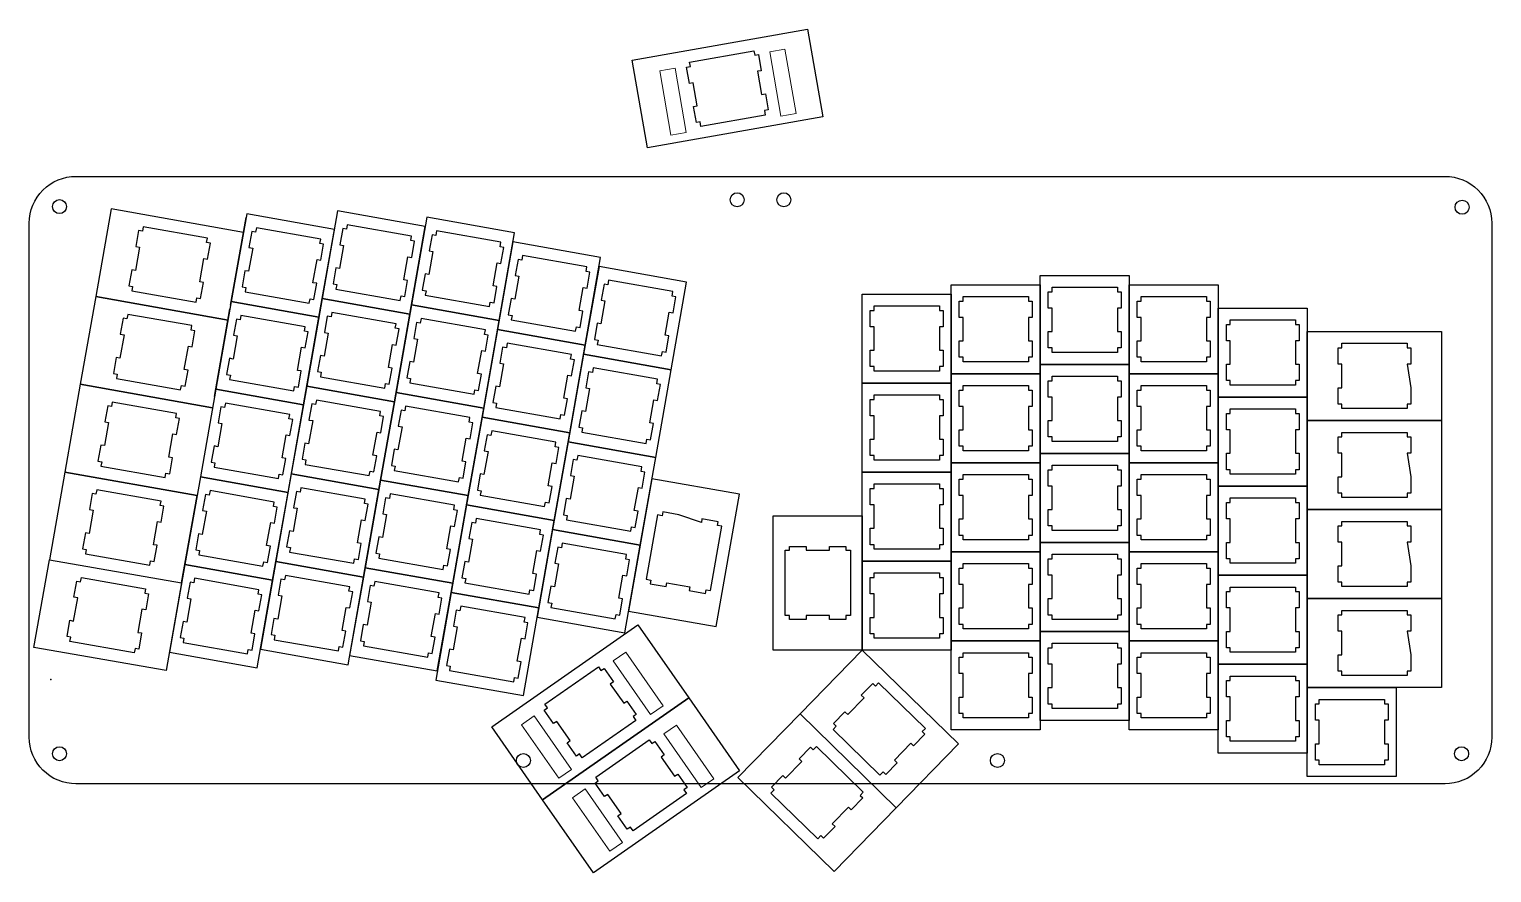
# Model space of a CAD drawing. Header units: millimetres. Extents: x 398 to 711, y 162 to 525.
# Drawn here: x 397.7 to 710.7, y 162.2 to 342.7 of the extents above; entities that cross this region are included whole.
import ezdxf

# ---------------------------------------------------------------- set-up
doc = ezdxf.new("R2010")
doc.units = ezdxf.units.MM
doc.header["$PDSIZE"] = -1
doc.layers.get('0').update_dxf_attribs({"color": 1})
doc.layers.add('1', color=18, linetype='Continuous')

msp = doc.modelspace()

# ---------------------------------------------------------------- linework, layer by layer
for p, q in [((508.07, 198.28), (519.53, 206.27)), ((519.53, 206.27), (520.09, 205.47)), ((520.09, 205.47), (520.76, 205.93)), ((520.76, 205.93), (522.76, 203.06)), ((522.76, 203.06), (522.09, 202.6)), ((522.09, 202.6), (524.95, 198.49)), ((507.96, 197.01), (508.63, 197.48)), ((508.63, 197.48), (508.07, 198.28)), ((524.95, 198.49), (525.62, 198.95)), ((525.62, 198.95), (527.62, 196.08)), ((509.96, 194.14), (507.96, 197.01)), ((510.63, 194.61), (509.96, 194.14)), ((513.5, 190.5), (510.63, 194.61)), ((527.52, 194.81), (516.06, 186.82)), ((527.62, 196.08), (526.96, 195.62)), ((526.96, 195.62), (527.52, 194.81)), ((512.83, 190.03), (513.5, 190.5)), ((514.83, 187.16), (512.83, 190.03)), ((518.96, 182.65), (530.42, 190.65)), ((530.42, 190.65), (530.98, 189.84)), ((530.98, 189.84), (531.65, 190.31)), ((531.65, 190.31), (533.65, 187.43)), ((515.5, 187.63), (514.83, 187.16)), ((516.06, 186.82), (515.5, 187.63)), ((533.65, 187.43), (532.99, 186.97)), ((532.99, 186.97), (535.85, 182.86)), ((518.86, 181.39), (519.52, 181.85)), ((519.52, 181.85), (518.96, 182.65)), ((535.85, 182.86), (536.52, 183.33)), ((536.52, 183.33), (538.52, 180.45)), ((520.86, 178.51), (518.86, 181.39)), ((521.53, 178.98), (520.86, 178.51)), ((524.39, 174.87), (521.53, 178.98)), ((538.41, 179.19), (526.95, 171.2)), ((538.52, 180.45), (537.85, 179.99)), ((537.85, 179.99), (538.41, 179.19)), ((523.72, 174.41), (524.39, 174.87)), ((525.73, 171.53), (523.72, 174.41)), ((526.39, 172), (525.73, 171.53)), ((526.95, 171.2), (526.39, 172))]:
    msp.add_line(p, q)
for points in [[(552.99, 337.16), (553.79, 337.3), (554.4, 333.86), (553.6, 333.72), (554.47, 328.78), (555.27, 328.92), (555.87, 325.48), (555.07, 325.34), (555.24, 324.37), (541.49, 321.94), (541.32, 322.91), (540.52, 322.77), (539.91, 326.22), (540.71, 326.36), (539.84, 331.29), (539.04, 331.15), (538.43, 334.6), (539.23, 334.74), (539.06, 335.7), (552.82, 338.13)], [(465.62, 299.93), (464.82, 300.07), (464.22, 296.62), (465.02, 296.48), (464.15, 291.55), (463.35, 291.69), (462.74, 288.24), (463.54, 288.1), (463.37, 287.13), (477.13, 284.71), (477.3, 285.67), (478.1, 285.53), (478.71, 288.98), (477.91, 289.12), (478.77, 294.05), (479.58, 293.91), (480.18, 297.36), (479.38, 297.5), (479.55, 298.47), (465.8, 300.89)], [(421.94, 299.51), (421.14, 299.65), (420.53, 296.2), (421.33, 296.06), (420.46, 291.13), (419.66, 291.27), (419.05, 287.82), (419.85, 287.68), (419.68, 286.71), (433.44, 284.29), (433.61, 285.25), (434.41, 285.11), (435.02, 288.56), (434.22, 288.7), (435.09, 293.63), (435.89, 293.49), (436.5, 296.94), (435.7, 297.08), (435.87, 298.05), (422.11, 300.47)], [(446.17, 299.3), (445.37, 299.44), (444.76, 295.99), (445.56, 295.85), (444.69, 290.92), (443.89, 291.06), (443.28, 287.61), (444.08, 287.47), (443.91, 286.5), (457.67, 284.08), (457.84, 285.04), (458.64, 284.9), (459.25, 288.35), (458.45, 288.49), (459.32, 293.42), (460.12, 293.28), (460.73, 296.73), (459.93, 296.87), (460.1, 297.83), (446.34, 300.26)], [(484.73, 298.59), (483.93, 298.73), (483.32, 295.28), (484.13, 295.14), (483.26, 290.21), (482.45, 290.35), (481.85, 286.9), (482.65, 286.76), (482.48, 285.8), (496.23, 283.37), (496.41, 284.34), (497.21, 284.19), (497.81, 287.64), (497.01, 287.78), (497.88, 292.72), (498.68, 292.57), (499.29, 296.02), (498.49, 296.16), (498.66, 297.13), (484.9, 299.55)], [(503.15, 293.31), (502.35, 293.45), (501.74, 290), (502.54, 289.86), (501.67, 284.93), (500.87, 285.07), (500.26, 281.62), (501.06, 281.48), (500.89, 280.52), (514.65, 278.09), (514.82, 279.06), (515.62, 278.92), (516.23, 282.36), (515.43, 282.5), (516.3, 287.44), (517.1, 287.3), (517.7, 290.74), (516.9, 290.88), (517.07, 291.85), (503.32, 294.28)], [(521.56, 288.03), (520.76, 288.17), (520.15, 284.73), (520.95, 284.59), (520.08, 279.65), (519.28, 279.79), (518.67, 276.35), (519.47, 276.21), (519.3, 275.24), (533.06, 272.81), (533.23, 273.78), (534.03, 273.64), (534.64, 277.09), (533.84, 277.23), (534.71, 282.16), (535.51, 282.02), (536.12, 285.47), (535.32, 285.61), (535.49, 286.57), (521.73, 289)], [(611.56, 284.53), (612.37, 284.53), (612.37, 281.03), (611.56, 281.03), (611.56, 276.02), (612.37, 276.02), (612.37, 272.52), (611.56, 272.52), (611.56, 271.54), (597.59, 271.54), (597.59, 272.52), (596.78, 272.52), (596.78, 276.02), (597.59, 276.02), (597.59, 281.03), (596.78, 281.03), (596.78, 284.53), (597.59, 284.53), (597.59, 285.51), (611.56, 285.51)], [(630.61, 286.53), (631.42, 286.53), (631.42, 283.03), (630.61, 283.03), (630.61, 278.02), (631.42, 278.02), (631.42, 274.52), (630.61, 274.52), (630.61, 273.54), (616.64, 273.54), (616.64, 274.52), (615.83, 274.52), (615.83, 278.02), (616.64, 278.02), (616.64, 283.03), (615.83, 283.03), (615.83, 286.53), (616.64, 286.53), (616.64, 287.51), (630.61, 287.51)], [(649.66, 284.53), (650.47, 284.53), (650.47, 281.03), (649.66, 281.03), (649.66, 276.02), (650.47, 276.02), (650.47, 272.52), (649.66, 272.52), (649.66, 271.54), (635.69, 271.54), (635.69, 272.52), (634.88, 272.52), (634.88, 276.02), (635.69, 276.02), (635.69, 281.03), (634.88, 281.03), (634.88, 284.53), (635.69, 284.53), (635.69, 285.51), (649.66, 285.51)], [(418.63, 280.75), (417.83, 280.89), (417.22, 277.44), (418.02, 277.3), (417.15, 272.37), (416.35, 272.51), (415.74, 269.06), (416.54, 268.92), (416.37, 267.95), (430.13, 265.53), (430.3, 266.49), (431.1, 266.35), (431.71, 269.8), (430.91, 269.94), (431.78, 274.87), (432.58, 274.73), (433.19, 278.18), (432.39, 278.32), (432.56, 279.29), (418.8, 281.71)], [(462.32, 281.17), (461.52, 281.31), (460.91, 277.86), (461.71, 277.72), (460.84, 272.79), (460.04, 272.93), (459.43, 269.48), (460.23, 269.34), (460.06, 268.37), (473.82, 265.95), (473.99, 266.91), (474.79, 266.77), (475.4, 270.22), (474.6, 270.36), (475.47, 275.29), (476.27, 275.15), (476.88, 278.6), (476.07, 278.74), (476.24, 279.71), (462.49, 282.13)], [(592.51, 282.53), (593.32, 282.53), (593.32, 279.03), (592.51, 279.03), (592.51, 274.02), (593.32, 274.02), (593.32, 270.52), (592.51, 270.52), (592.51, 269.54), (578.54, 269.54), (578.54, 270.52), (577.73, 270.52), (577.73, 274.02), (578.54, 274.02), (578.54, 279.03), (577.73, 279.03), (577.73, 282.53), (578.54, 282.53), (578.54, 283.51), (592.51, 283.51)], [(442.86, 280.53), (442.06, 280.68), (441.45, 277.23), (442.25, 277.09), (441.38, 272.15), (440.58, 272.3), (439.98, 268.85), (440.78, 268.71), (440.61, 267.74), (454.36, 265.32), (454.53, 266.28), (455.33, 266.14), (455.94, 269.59), (455.14, 269.73), (456.01, 274.66), (456.81, 274.52), (457.42, 277.97), (456.62, 278.11), (456.79, 279.07), (443.03, 281.5)], [(481.42, 279.83), (480.62, 279.97), (480.02, 276.52), (480.82, 276.38), (479.95, 271.45), (479.15, 271.59), (478.54, 268.14), (479.34, 268), (479.17, 267.04), (492.93, 264.61), (493.1, 265.57), (493.9, 265.43), (494.51, 268.88), (493.7, 269.02), (494.57, 273.95), (495.38, 273.81), (495.98, 277.26), (495.18, 277.4), (495.35, 278.37), (481.6, 280.79)], [(668.71, 279.53), (669.52, 279.53), (669.52, 276.03), (668.71, 276.03), (668.71, 271.02), (669.52, 271.02), (669.52, 267.52), (668.71, 267.52), (668.71, 266.54), (654.74, 266.54), (654.74, 267.52), (653.93, 267.52), (653.93, 271.02), (654.74, 271.02), (654.74, 276.03), (653.93, 276.03), (653.93, 279.53), (654.74, 279.53), (654.74, 280.51), (668.71, 280.51)], [(499.84, 274.55), (499.04, 274.69), (498.43, 271.24), (499.23, 271.1), (498.36, 266.17), (497.56, 266.31), (496.95, 262.86), (497.75, 262.72), (497.58, 261.76), (511.34, 259.33), (511.51, 260.3), (512.31, 260.16), (512.92, 263.6), (512.12, 263.74), (512.99, 268.68), (513.79, 268.54), (514.4, 271.98), (513.6, 272.12), (513.77, 273.09), (500.01, 275.52)], [(692.61, 274.53), (693.42, 274.53), (693.42, 271.03), (692.61, 271.03), (693.42, 266.02), (693.42, 262.52), (692.61, 262.52), (692.61, 261.54), (678.64, 261.54), (678.64, 262.52), (677.83, 262.52), (677.83, 266.02), (678.64, 266.02), (678.64, 271.03), (677.83, 271.03), (677.83, 274.53), (678.64, 274.53), (678.64, 275.51), (692.61, 275.51)], [(518.25, 269.27), (517.45, 269.41), (516.84, 265.97), (517.64, 265.83), (516.77, 260.89), (515.97, 261.03), (515.37, 257.59), (516.17, 257.45), (516, 256.48), (529.75, 254.05), (529.92, 255.02), (530.72, 254.88), (531.33, 258.33), (530.53, 258.47), (531.4, 263.4), (532.2, 263.26), (532.81, 266.71), (532.01, 266.85), (532.18, 267.81), (518.42, 270.24)], [(611.56, 265.48), (612.37, 265.48), (612.37, 261.98), (611.56, 261.98), (611.56, 256.97), (612.37, 256.97), (612.37, 253.47), (611.56, 253.47), (611.56, 252.49), (597.59, 252.49), (597.59, 253.47), (596.78, 253.47), (596.78, 256.97), (597.59, 256.97), (597.59, 261.98), (596.78, 261.98), (596.78, 265.48), (597.59, 265.48), (597.59, 266.46), (611.56, 266.46)], [(630.61, 267.48), (631.42, 267.48), (631.42, 263.98), (630.61, 263.98), (630.61, 258.97), (631.42, 258.97), (631.42, 255.47), (630.61, 255.47), (630.61, 254.49), (616.64, 254.49), (616.64, 255.47), (615.83, 255.47), (615.83, 258.97), (616.64, 258.97), (616.64, 263.98), (615.83, 263.98), (615.83, 267.48), (616.64, 267.48), (616.64, 268.46), (630.61, 268.46)], [(649.66, 265.48), (650.47, 265.48), (650.47, 261.98), (649.66, 261.98), (649.66, 256.97), (650.47, 256.97), (650.47, 253.47), (649.66, 253.47), (649.66, 252.49), (635.69, 252.49), (635.69, 253.47), (634.88, 253.47), (634.88, 256.97), (635.69, 256.97), (635.69, 261.98), (634.88, 261.98), (634.88, 265.48), (635.69, 265.48), (635.69, 266.46), (649.66, 266.46)], [(415.32, 261.98), (414.52, 262.13), (413.91, 258.68), (414.71, 258.54), (413.84, 253.61), (413.04, 253.75), (412.44, 250.3), (413.24, 250.16), (413.07, 249.19), (426.82, 246.77), (426.99, 247.73), (427.8, 247.59), (428.4, 251.04), (427.6, 251.18), (428.47, 256.11), (429.27, 255.97), (429.88, 259.42), (429.08, 259.56), (429.25, 260.52), (415.49, 262.95)], [(459.01, 262.41), (458.21, 262.55), (457.6, 259.1), (458.4, 258.96), (457.53, 254.03), (456.73, 254.17), (456.12, 250.72), (456.92, 250.58), (456.75, 249.61), (470.51, 247.19), (470.68, 248.15), (471.48, 248.01), (472.09, 251.46), (471.29, 251.6), (472.16, 256.53), (472.96, 256.39), (473.57, 259.84), (472.77, 259.98), (472.94, 260.94), (459.18, 263.37)], [(592.51, 263.48), (593.32, 263.48), (593.32, 259.98), (592.51, 259.98), (592.51, 254.97), (593.32, 254.97), (593.32, 251.47), (592.51, 251.47), (592.51, 250.49), (578.54, 250.49), (578.54, 251.47), (577.73, 251.47), (577.73, 254.97), (578.54, 254.97), (578.54, 259.98), (577.73, 259.98), (577.73, 263.48), (578.54, 263.48), (578.54, 264.46), (592.51, 264.46)], [(439.55, 261.77), (438.75, 261.92), (438.15, 258.47), (438.95, 258.33), (438.08, 253.39), (437.28, 253.54), (436.67, 250.09), (437.47, 249.95), (437.3, 248.98), (451.06, 246.56), (451.23, 247.52), (452.03, 247.38), (452.63, 250.83), (451.83, 250.97), (452.7, 255.9), (453.5, 255.76), (454.11, 259.21), (453.31, 259.35), (453.48, 260.31), (439.72, 262.74)], [(478.12, 261.07), (477.32, 261.21), (476.71, 257.76), (477.51, 257.62), (476.64, 252.69), (475.84, 252.83), (475.23, 249.38), (476.03, 249.24), (475.86, 248.27), (489.62, 245.85), (489.79, 246.81), (490.59, 246.67), (491.2, 250.12), (490.4, 250.26), (491.27, 255.19), (492.07, 255.05), (492.68, 258.5), (491.87, 258.64), (492.04, 259.61), (478.29, 262.03)], [(668.71, 260.48), (669.52, 260.48), (669.52, 256.98), (668.71, 256.98), (668.71, 251.97), (669.52, 251.97), (669.52, 248.47), (668.71, 248.47), (668.71, 247.49), (654.74, 247.49), (654.74, 248.47), (653.93, 248.47), (653.93, 251.97), (654.74, 251.97), (654.74, 256.98), (653.93, 256.98), (653.93, 260.48), (654.74, 260.48), (654.74, 261.46), (668.71, 261.46)], [(496.53, 255.79), (495.73, 255.93), (495.12, 252.48), (495.92, 252.34), (495.05, 247.41), (494.25, 247.55), (493.64, 244.1), (494.44, 243.96), (494.27, 243), (508.03, 240.57), (508.2, 241.54), (509, 241.4), (509.61, 244.84), (508.81, 244.98), (509.68, 249.92), (510.48, 249.78), (511.09, 253.22), (510.29, 253.36), (510.46, 254.33), (496.7, 256.75)], [(692.61, 255.48), (693.42, 255.48), (693.42, 251.98), (692.61, 251.98), (693.42, 246.97), (693.42, 243.47), (692.61, 243.47), (692.61, 242.49), (678.64, 242.49), (678.64, 243.47), (677.83, 243.47), (677.83, 246.97), (678.64, 246.97), (678.64, 251.98), (677.83, 251.98), (677.83, 255.48), (678.64, 255.48), (678.64, 256.46), (692.61, 256.46)], [(514.94, 250.51), (514.14, 250.65), (513.54, 247.21), (514.34, 247.06), (513.47, 242.13), (512.67, 242.27), (512.06, 238.83), (512.86, 238.68), (512.69, 237.72), (526.45, 235.29), (526.62, 236.26), (527.42, 236.12), (528.02, 239.56), (527.22, 239.71), (528.09, 244.64), (528.89, 244.5), (529.5, 247.94), (528.7, 248.09), (528.87, 249.05), (515.11, 251.48)], [(611.56, 246.43), (612.37, 246.43), (612.37, 242.93), (611.56, 242.93), (611.56, 237.92), (612.37, 237.92), (612.37, 234.42), (611.56, 234.42), (611.56, 233.44), (597.59, 233.44), (597.59, 234.42), (596.78, 234.42), (596.78, 237.92), (597.59, 237.92), (597.59, 242.93), (596.78, 242.93), (596.78, 246.43), (597.59, 246.43), (597.59, 247.41), (611.56, 247.41)], [(630.61, 248.43), (631.42, 248.43), (631.42, 244.93), (630.61, 244.93), (630.61, 239.92), (631.42, 239.92), (631.42, 236.42), (630.61, 236.42), (630.61, 235.44), (616.64, 235.44), (616.64, 236.42), (615.83, 236.42), (615.83, 239.92), (616.64, 239.92), (616.64, 244.93), (615.83, 244.93), (615.83, 248.43), (616.64, 248.43), (616.64, 249.41), (630.61, 249.41)], [(649.66, 246.43), (650.47, 246.43), (650.47, 242.93), (649.66, 242.93), (649.66, 237.92), (650.47, 237.92), (650.47, 234.42), (649.66, 234.42), (649.66, 233.44), (635.69, 233.44), (635.69, 234.42), (634.88, 234.42), (634.88, 237.92), (635.69, 237.92), (635.69, 242.93), (634.88, 242.93), (634.88, 246.43), (635.69, 246.43), (635.69, 247.41), (649.66, 247.41)], [(412.01, 243.22), (411.21, 243.37), (410.61, 239.92), (411.41, 239.78), (410.54, 234.84), (409.74, 234.99), (409.13, 231.54), (409.93, 231.4), (409.76, 230.43), (423.52, 228.01), (423.69, 228.97), (424.49, 228.83), (425.09, 232.28), (424.29, 232.42), (425.16, 237.35), (425.96, 237.21), (426.57, 240.66), (425.77, 240.8), (425.94, 241.76), (412.18, 244.19)], [(455.7, 243.64), (454.9, 243.79), (454.29, 240.34), (455.09, 240.2), (454.22, 235.26), (453.42, 235.41), (452.82, 231.96), (453.62, 231.82), (453.45, 230.85), (467.2, 228.43), (467.37, 229.39), (468.17, 229.25), (468.78, 232.7), (467.98, 232.84), (468.85, 237.77), (469.65, 237.63), (470.26, 241.08), (469.46, 241.22), (469.63, 242.18), (455.87, 244.61)], [(592.51, 244.43), (593.32, 244.43), (593.32, 240.93), (592.51, 240.93), (592.51, 235.92), (593.32, 235.92), (593.32, 232.42), (592.51, 232.42), (592.51, 231.44), (578.54, 231.44), (578.54, 232.42), (577.73, 232.42), (577.73, 235.92), (578.54, 235.92), (578.54, 240.93), (577.73, 240.93), (577.73, 244.43), (578.54, 244.43), (578.54, 245.41), (592.51, 245.41)], [(436.25, 243.01), (435.45, 243.15), (434.84, 239.71), (435.64, 239.57), (434.77, 234.63), (433.97, 234.77), (433.36, 231.33), (434.16, 231.19), (433.99, 230.22), (447.75, 227.8), (447.92, 228.76), (448.72, 228.62), (449.33, 232.07), (448.53, 232.21), (449.4, 237.14), (450.2, 237), (450.8, 240.45), (450, 240.59), (450.17, 241.55), (436.42, 243.98)], [(474.81, 242.31), (474.01, 242.45), (473.4, 239), (474.2, 238.86), (473.33, 233.93), (472.53, 234.07), (471.92, 230.62), (472.72, 230.48), (472.55, 229.51), (486.31, 227.09), (486.48, 228.05), (487.28, 227.91), (487.89, 231.36), (487.09, 231.5), (487.96, 236.43), (488.76, 236.29), (489.37, 239.74), (488.57, 239.88), (488.74, 240.85), (474.98, 243.27)], [(668.71, 241.43), (669.52, 241.43), (669.52, 237.93), (668.71, 237.93), (668.71, 232.92), (669.52, 232.92), (669.52, 229.42), (668.71, 229.42), (668.71, 228.44), (654.74, 228.44), (654.74, 229.42), (653.93, 229.42), (653.93, 232.92), (654.74, 232.92), (654.74, 237.93), (653.93, 237.93), (653.93, 241.43), (654.74, 241.43), (654.74, 242.41), (668.71, 242.41)], [(493.22, 237.03), (492.42, 237.17), (491.81, 233.72), (492.61, 233.58), (491.74, 228.65), (490.94, 228.79), (490.34, 225.34), (491.14, 225.2), (490.97, 224.24), (504.72, 221.81), (504.89, 222.78), (505.69, 222.63), (506.3, 226.08), (505.5, 226.22), (506.37, 231.16), (507.17, 231.01), (507.78, 234.46), (506.98, 234.6), (507.15, 235.57), (493.39, 237.99)], [(530.76, 224.86), (530.62, 224.06), (534.07, 223.45), (534.21, 224.25), (539.14, 223.38), (539, 222.58), (542.45, 221.98), (542.59, 222.78), (543.55, 222.61), (545.98, 236.36), (545.01, 236.53), (545.15, 237.33), (541.71, 237.94), (541.57, 237.14), (536.77, 238.81), (533.33, 239.42), (533.19, 238.62), (532.22, 238.79), (529.79, 225.03)], [(692.61, 236.43), (693.42, 236.43), (693.42, 232.93), (692.61, 232.93), (693.42, 227.92), (693.42, 224.42), (692.61, 224.42), (692.61, 223.44), (678.64, 223.44), (678.64, 224.42), (677.83, 224.42), (677.83, 227.92), (678.64, 227.92), (678.64, 232.93), (677.83, 232.93), (677.83, 236.43), (678.64, 236.43), (678.64, 237.41), (692.61, 237.41)], [(511.64, 231.75), (510.83, 231.89), (510.23, 228.45), (511.03, 228.3), (510.16, 223.37), (509.36, 223.51), (508.75, 220.07), (509.55, 219.92), (509.38, 218.96), (523.14, 216.53), (523.31, 217.5), (524.11, 217.36), (524.72, 220.8), (523.92, 220.95), (524.79, 225.88), (525.59, 225.74), (526.19, 229.18), (525.39, 229.33), (525.56, 230.29), (511.81, 232.72)], [(572.48, 217.24), (572.48, 216.42), (568.98, 216.42), (568.98, 217.24), (563.97, 217.24), (563.97, 216.42), (560.47, 216.42), (560.47, 217.24), (559.49, 217.24), (559.49, 231.21), (560.47, 231.21), (560.47, 232.02), (563.97, 232.02), (563.97, 231.21), (568.98, 231.21), (568.98, 232.02), (572.48, 232.02), (572.48, 231.21), (573.46, 231.21), (573.46, 217.24)], [(630.61, 229.38), (631.42, 229.38), (631.42, 225.88), (630.61, 225.88), (630.61, 220.87), (631.42, 220.87), (631.42, 217.37), (630.61, 217.37), (630.61, 216.39), (616.64, 216.39), (616.64, 217.37), (615.83, 217.37), (615.83, 220.87), (616.64, 220.87), (616.64, 225.88), (615.83, 225.88), (615.83, 229.38), (616.64, 229.38), (616.64, 230.36), (630.61, 230.36)], [(422.46, 222.04), (423.26, 221.9), (422.66, 218.45), (421.86, 218.59), (420.99, 213.66), (421.79, 213.52), (421.18, 210.07), (420.38, 210.21), (420.21, 209.25), (406.45, 211.67), (406.62, 212.64), (405.82, 212.78), (406.43, 216.23), (407.23, 216.08), (408.1, 221.02), (407.3, 221.16), (407.91, 224.6), (408.71, 224.46), (408.88, 225.43), (422.63, 223)], [(452.39, 224.88), (451.59, 225.03), (450.98, 221.58), (451.79, 221.44), (450.92, 216.5), (450.11, 216.65), (449.51, 213.2), (450.31, 213.06), (450.14, 212.09), (463.9, 209.67), (464.07, 210.63), (464.87, 210.49), (465.47, 213.94), (464.67, 214.08), (465.54, 219.01), (466.34, 218.87), (466.95, 222.32), (466.15, 222.46), (466.32, 223.42), (452.56, 225.85)], [(592.51, 225.38), (593.32, 225.38), (593.32, 221.88), (592.51, 221.88), (592.51, 216.87), (593.32, 216.87), (593.32, 213.37), (592.51, 213.37), (592.51, 212.39), (578.54, 212.39), (578.54, 213.37), (577.73, 213.37), (577.73, 216.87), (578.54, 216.87), (578.54, 221.88), (577.73, 221.88), (577.73, 225.38), (578.54, 225.38), (578.54, 226.36), (592.51, 226.36)], [(611.56, 227.38), (612.37, 227.38), (612.37, 223.88), (611.56, 223.88), (611.56, 218.87), (612.37, 218.87), (612.37, 215.37), (611.56, 215.37), (611.56, 214.39), (597.59, 214.39), (597.59, 215.37), (596.78, 215.37), (596.78, 218.87), (597.59, 218.87), (597.59, 223.88), (596.78, 223.88), (596.78, 227.38), (597.59, 227.38), (597.59, 228.36), (611.56, 228.36)], [(649.66, 227.38), (650.47, 227.38), (650.47, 223.88), (649.66, 223.88), (649.66, 218.87), (650.47, 218.87), (650.47, 215.37), (649.66, 215.37), (649.66, 214.39), (635.69, 214.39), (635.69, 215.37), (634.88, 215.37), (634.88, 218.87), (635.69, 218.87), (635.69, 223.88), (634.88, 223.88), (634.88, 227.38), (635.69, 227.38), (635.69, 228.36), (649.66, 228.36)], [(432.94, 224.25), (432.14, 224.39), (431.53, 220.95), (432.33, 220.81), (431.46, 215.87), (430.66, 216.01), (430.05, 212.57), (430.85, 212.43), (430.68, 211.46), (444.44, 209.03), (444.61, 210), (445.41, 209.86), (446.02, 213.31), (445.22, 213.45), (446.09, 218.38), (446.89, 218.24), (447.5, 221.69), (446.7, 221.83), (446.87, 222.79), (433.11, 225.22)], [(471.5, 223.55), (470.7, 223.69), (470.09, 220.24), (470.89, 220.1), (470.02, 215.17), (469.22, 215.31), (468.61, 211.86), (469.42, 211.72), (469.25, 210.75), (483, 208.33), (483.17, 209.29), (483.97, 209.15), (484.58, 212.6), (483.78, 212.74), (484.65, 217.67), (485.45, 217.53), (486.06, 220.98), (485.26, 221.12), (485.43, 222.09), (471.67, 224.51)], [(668.71, 222.38), (669.52, 222.38), (669.52, 218.88), (668.71, 218.88), (668.71, 213.87), (669.52, 213.87), (669.52, 210.37), (668.71, 210.37), (668.71, 209.39), (654.74, 209.39), (654.74, 210.37), (653.93, 210.37), (653.93, 213.87), (654.74, 213.87), (654.74, 218.88), (653.93, 218.88), (653.93, 222.38), (654.74, 222.38), (654.74, 223.36), (668.71, 223.36)], [(489.91, 218.27), (489.11, 218.41), (488.51, 214.96), (489.31, 214.82), (488.44, 209.89), (487.64, 210.03), (487.03, 206.58), (487.83, 206.44), (487.66, 205.48), (501.42, 203.05), (501.59, 204.02), (502.39, 203.87), (502.99, 207.32), (502.19, 207.46), (503.06, 212.4), (503.86, 212.25), (504.47, 215.7), (503.67, 215.84), (503.84, 216.81), (490.08, 219.23)], [(692.61, 217.38), (693.42, 217.38), (693.42, 213.88), (692.61, 213.88), (693.42, 208.87), (693.42, 205.37), (692.61, 205.37), (692.61, 204.39), (678.64, 204.39), (678.64, 205.37), (677.83, 205.37), (677.83, 208.87), (678.64, 208.87), (678.64, 213.88), (677.83, 213.88), (677.83, 217.38), (678.64, 217.38), (678.64, 218.36), (692.61, 218.36)], [(630.61, 210.33), (631.42, 210.33), (631.42, 206.83), (630.61, 206.83), (630.61, 201.82), (631.42, 201.82), (631.42, 198.32), (630.61, 198.32), (630.61, 197.34), (616.64, 197.34), (616.64, 198.32), (615.83, 198.32), (615.83, 201.82), (616.64, 201.82), (616.64, 206.83), (615.83, 206.83), (615.83, 210.33), (616.64, 210.33), (616.64, 211.31), (630.61, 211.31)], [(611.56, 208.33), (612.37, 208.33), (612.37, 204.83), (611.56, 204.83), (611.56, 199.82), (612.37, 199.82), (612.37, 196.32), (611.56, 196.32), (611.56, 195.34), (597.59, 195.34), (597.59, 196.32), (596.78, 196.32), (596.78, 199.82), (597.59, 199.82), (597.59, 204.83), (596.78, 204.83), (596.78, 208.33), (597.59, 208.33), (597.59, 209.31), (611.56, 209.31)], [(649.66, 208.33), (650.47, 208.33), (650.47, 204.83), (649.66, 204.83), (649.66, 199.82), (650.47, 199.82), (650.47, 196.32), (649.66, 196.32), (649.66, 195.34), (635.69, 195.34), (635.69, 196.32), (634.88, 196.32), (634.88, 199.82), (635.69, 199.82), (635.69, 204.83), (634.88, 204.83), (634.88, 208.33), (635.69, 208.33), (635.69, 209.31), (649.66, 209.31)], [(668.71, 203.33), (669.52, 203.33), (669.52, 199.83), (668.71, 199.83), (668.71, 194.82), (669.52, 194.82), (669.52, 191.32), (668.71, 191.32), (668.71, 190.34), (654.74, 190.34), (654.74, 191.32), (653.93, 191.32), (653.93, 194.82), (654.74, 194.82), (654.74, 199.83), (653.93, 199.83), (653.93, 203.33), (654.74, 203.33), (654.74, 204.31), (668.71, 204.31)], [(588.84, 192.41), (589.42, 191.84), (586.97, 189.34), (586.39, 189.91), (582.89, 186.32), (583.48, 185.75), (581.03, 183.25), (580.45, 183.81), (579.77, 183.11), (569.76, 192.87), (570.45, 193.57), (569.87, 194.14), (572.31, 196.64), (572.89, 196.07), (576.39, 199.66), (575.81, 200.23), (578.25, 202.73), (578.83, 202.17), (579.52, 202.87), (589.52, 193.11)], [(687.76, 198.33), (688.57, 198.33), (688.57, 194.83), (687.76, 194.83), (687.76, 189.82), (688.57, 189.82), (688.57, 186.32), (687.76, 186.32), (687.76, 185.34), (673.79, 185.34), (673.79, 186.32), (672.98, 186.32), (672.98, 189.82), (673.79, 189.82), (673.79, 194.83), (672.98, 194.83), (672.98, 198.33), (673.79, 198.33), (673.79, 199.31), (687.76, 199.31)], [(575.53, 178.77), (576.12, 178.21), (573.67, 175.7), (573.09, 176.27), (569.59, 172.68), (570.18, 172.11), (567.73, 169.61), (567.15, 170.18), (566.47, 169.47), (556.46, 179.23), (557.15, 179.93), (556.57, 180.5), (559.01, 183), (559.59, 182.44), (563.09, 186.02), (562.51, 186.59), (564.95, 189.09), (565.53, 188.53), (566.22, 189.23), (576.22, 179.48)]]:
    msp.add_lwpolyline(points, close=True)
at = {"color": 1, "linetype": 'Continuous', "lineweight": 5, "true_color": 0xff0000}
for points in [[(559.46, 338.47), (561.85, 324.7), (558.6, 324.14), (556.21, 337.9)], [(535.94, 334.39), (538.33, 320.62), (535.07, 320.06), (532.68, 333.82)], [(525.38, 209.42), (533.37, 197.96), (530.66, 196.07), (522.67, 207.53)], [(505.79, 195.77), (513.78, 184.31), (511.07, 182.42), (503.08, 193.88)], [(536.28, 193.79), (544.26, 182.33), (541.56, 180.44), (533.57, 191.91)], [(516.69, 180.15), (524.67, 168.68), (521.96, 166.8), (513.98, 178.26)]]:
    msp.add_lwpolyline(points, close=True, dxfattribs=at)
msp.add_lwpolyline([(407.73, 311.23), (700.73, 311.23, -0.414214), (710.73, 301.23), (710.73, 191.23, -0.414214), (700.73, 181.23), (407.73, 181.23, -0.414214), (397.73, 191.23), (397.73, 301.23, -0.414214)], format="xyb", close=True)
for centre in [(549.23, 306.23), (559.23, 306.23), (404.2, 304.76), (704.39, 304.63), (404.2, 187.69), (704.27, 187.69), (503.48, 186.23), (604.94, 186.23)]:
    msp.add_circle(centre, 1.5)
msp.add_point((402.34, 203.56))
at = {"layer": '1'}
for p, q in [((415.27, 304.26), (411.96, 285.5)), ((443.59, 299.26), (415.27, 304.26)), ((440.83, 283.65), (444.14, 302.42)), ((519.67, 291.94), (516.36, 273.18)), ((538.43, 288.63), (519.67, 291.94)), ((535.12, 269.87), (538.43, 288.63)), ((411.96, 285.5), (408.66, 266.74)), ((411.96, 285.5), (440.28, 280.5)), ((440.28, 280.5), (411.96, 285.5)), ((437.39, 264.11), (440.69, 282.87)), ((516.36, 273.18), (535.12, 269.87)), ((408.66, 266.74), (405.35, 247.97)), ((408.66, 266.74), (436.97, 261.74)), ((436.97, 261.74), (408.66, 266.74)), ((405.35, 247.97), (433.66, 242.98))]:
    msp.add_line(p, q, dxfattribs=at)
for points in [[(564.26, 342.72), (567.57, 323.96), (530.05, 317.35), (526.74, 336.11)], [(482.5, 300.53), (463.73, 303.83), (460.43, 285.07), (479.19, 281.77)], [(463.04, 299.9), (444.28, 303.2), (440.97, 284.44), (459.73, 281.13)], [(501.6, 299.19), (482.84, 302.5), (479.53, 283.74), (498.3, 280.43)], [(520.02, 293.91), (501.26, 297.22), (497.95, 278.46), (516.71, 275.15)], [(595.05, 288.05), (614.1, 288.05), (614.1, 269), (595.05, 269)], [(614.1, 290.05), (633.15, 290.05), (633.15, 271), (614.1, 271)], [(633.15, 288.05), (652.2, 288.05), (652.2, 269), (633.15, 269)], [(479.19, 281.77), (460.43, 285.07), (457.12, 266.31), (475.88, 263.01)], [(576, 286.05), (595.05, 286.05), (595.05, 267), (576, 267)], [(459.73, 281.13), (440.97, 284.44), (437.66, 265.68), (456.42, 262.37)], [(498.3, 280.43), (479.53, 283.74), (476.23, 264.97), (494.99, 261.67)], [(652.2, 283.05), (671.25, 283.05), (671.25, 264), (652.2, 264)], [(516.71, 275.15), (497.95, 278.46), (494.64, 259.7), (513.4, 256.39)], [(700, 278.05), (700, 259), (671.25, 259), (671.25, 278.05)], [(535.12, 269.87), (516.36, 273.18), (513.05, 254.42), (531.81, 251.11)], [(614.1, 271), (633.15, 271), (633.15, 251.95), (614.1, 251.95)], [(475.88, 263.01), (457.12, 266.31), (453.81, 247.55), (472.57, 244.24)], [(576, 267), (595.05, 267), (595.05, 247.95), (576, 247.95)], [(595.05, 269), (614.1, 269), (614.1, 249.95), (595.05, 249.95)], [(633.15, 269), (652.2, 269), (652.2, 249.95), (633.15, 249.95)], [(456.42, 262.37), (437.66, 265.68), (434.36, 246.92), (453.12, 243.61)], [(494.99, 261.67), (476.23, 264.97), (472.92, 246.21), (491.68, 242.91)], [(652.2, 264), (671.25, 264), (671.25, 244.95), (652.2, 244.95)], [(513.4, 256.39), (494.64, 259.7), (491.33, 240.94), (510.09, 237.63)], [(700, 259), (700, 239.95), (671.25, 239.95), (671.25, 259)], [(531.81, 251.11), (513.05, 254.42), (509.75, 235.66), (528.51, 232.35)], [(614.1, 251.95), (633.15, 251.95), (633.15, 232.9), (614.1, 232.9)], [(405.35, 247.97), (402.04, 229.21), (430.35, 224.22), (433.66, 242.98)], [(472.57, 244.24), (453.81, 247.55), (450.5, 228.79), (469.26, 225.48)], [(576, 247.95), (595.05, 247.95), (595.05, 228.9), (576, 228.9)], [(595.05, 249.95), (614.1, 249.95), (614.1, 230.9), (595.05, 230.9)], [(633.15, 249.95), (652.2, 249.95), (652.2, 230.9), (633.15, 230.9)], [(453.12, 243.61), (434.36, 246.92), (431.05, 228.16), (449.81, 224.85)], [(491.68, 242.91), (472.92, 246.21), (469.61, 227.45), (488.37, 224.15)], [(526.01, 218.19), (544.77, 214.89), (549.76, 243.2), (531, 246.51)], [(652.2, 244.95), (671.25, 244.95), (671.25, 225.9), (652.2, 225.9)], [(510.09, 237.63), (491.33, 240.94), (488.02, 222.18), (506.78, 218.87)], [(576, 209.85), (556.95, 209.85), (556.95, 238.6), (576, 238.6)], [(700, 239.95), (700, 220.9), (671.25, 220.9), (671.25, 239.95)], [(528.51, 232.35), (509.75, 235.66), (506.44, 216.9), (525.2, 213.59)], [(614.1, 232.9), (633.15, 232.9), (633.15, 213.85), (614.1, 213.85)], [(430.35, 224.22), (427.05, 205.46), (398.73, 210.45), (402.04, 229.21)], [(469.26, 225.48), (450.5, 228.79), (447.19, 210.03), (465.96, 206.72)], [(576, 228.9), (595.05, 228.9), (595.05, 209.85), (576, 209.85)], [(595.05, 230.9), (614.1, 230.9), (614.1, 211.85), (595.05, 211.85)], [(633.15, 230.9), (652.2, 230.9), (652.2, 211.85), (633.15, 211.85)], [(449.81, 224.85), (431.05, 228.16), (427.74, 209.4), (446.5, 206.09)], [(488.37, 224.15), (469.61, 227.45), (466.3, 208.69), (485.06, 205.39)], [(652.2, 225.9), (671.25, 225.9), (671.25, 206.85), (652.2, 206.85)], [(506.78, 218.87), (488.02, 222.18), (484.72, 203.42), (503.48, 200.11)], [(700, 220.9), (700, 201.85), (671.25, 201.85), (671.25, 220.9)], [(538.87, 199.63), (507.61, 177.84), (496.72, 193.46), (527.97, 215.26)], [(614.1, 213.85), (633.15, 213.85), (633.15, 194.8), (614.1, 194.8)], [(596.58, 189.77), (583.28, 176.13), (562.7, 196.21), (576, 209.85)], [(595.05, 211.85), (614.1, 211.85), (614.1, 192.8), (595.05, 192.8)], [(633.15, 211.85), (652.2, 211.85), (652.2, 192.8), (633.15, 192.8)], [(652.2, 206.85), (671.25, 206.85), (671.25, 187.8), (652.2, 187.8)], [(671.25, 201.85), (690.3, 201.85), (690.3, 182.8), (671.25, 182.8)], [(549.76, 184), (518.51, 162.21), (507.61, 177.84), (538.87, 199.63)], [(583.28, 176.13), (569.98, 162.5), (549.4, 182.57), (562.7, 196.21)]]:
    msp.add_lwpolyline(points, close=True, dxfattribs=at)

doc.saveas('drawing.dxf')
